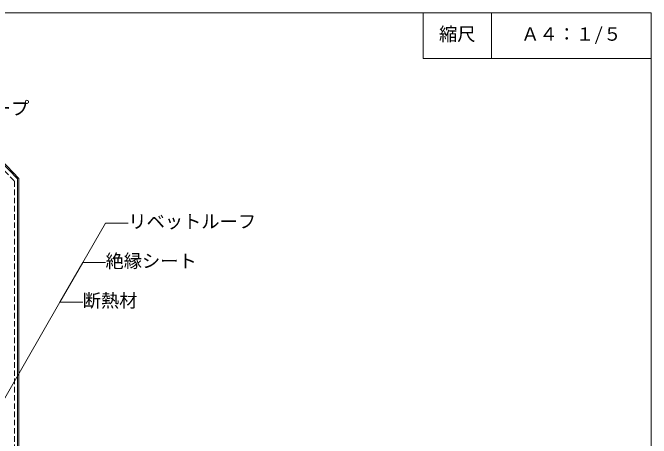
# Model space of a CAD drawing. Units: millimetres, scale not verified. Extents: x -1731 to 675, y -471 to 460.
# Drawn here: x -24 to 675, y -6 to 460 of the extents above; entities that cross this region are included whole.
import ezdxf
from ezdxf.enums import TextEntityAlignment as Align

# ---------------------------------------------------------------- set-up
doc = ezdxf.new("R2010")
doc.units = ezdxf.units.MM
doc.header["$LTSCALE"] = 5
doc.linetypes.add('DASHED1', pattern=[1.8, 1.2, -0.6])
for name, color, linetype, lineweight in [('1-4_リベットルーフ', 6, 'Continuous', 18), ('1-8_下地など', 7, 'Continuous', 18), ('E-E', 7, 'Continuous', 18), ('F-F', 7, 'Continuous', 18)]:
    doc.layers.add(name, color=color, linetype=linetype, lineweight=lineweight)
doc.styles.add('ＭＳ ゴシック', font='')
doc.styles.get('ＭＳ ゴシック').set_extended_font_data('MS Gothic')

msp = doc.modelspace()

# ---------------------------------------------------------------- linework, layer by layer
at = {"layer": '1-4_リベットルーフ'}
for p, q in [((-37.772, 297.461), (-19.364, 278.17)), ((-37.102, 298.931), (-17.864, 278.771)), ((-19.364, 278.17), (-19.364, -166.34)), ((-17.864, 278.771), (-17.864, -166.275))]:
    msp.add_line(p, q, dxfattribs=at)
at = {"layer": '1-8_下地など', "linetype": 'DASHED1'}
msp.add_lwpolyline([(-250.269, 303.415), (-39.56, 293.541), (-22.364, 275.52), (-22.364, -187.704), (351.905, -187.704)], dxfattribs=at)
at = {"layer": 'E-E'}
for p, q in [((52.217, 186.588), (77.217, 229.889)), ((77.217, 229.889), (102.217, 229.889)), ((27.217, 143.287), (52.217, 186.588)), ((52.217, 186.588), (77.217, 186.588))]:
    msp.add_line(p, q, dxfattribs=at)
msp.add_lwpolyline([(-47.783, 13.383), (27.217, 143.287), (52.217, 143.287)], dxfattribs=at)
at = {"layer": 'F-F'}
msp.add_line((500, 460), (500, 410), dxfattribs=at)
for points in [[(-675, 460), (675, 460), (675, -440), (-675, -440)], [(425, 460), (425, 410), (675, 410)]]:
    msp.add_lwpolyline(points, dxfattribs=at)

# ---------------------------------------------------------------- texts
at = {"layer": 'E-E', "style": 'ＭＳ ゴシック'}
for s, p in [('縮尺', (442.5, 425)), ('Ａ４：１/５', (532.5, 425)), ('ＡＹブチルテープ', (-166.244, 343.741)), ('リベットルーフ', (102.217, 219.889)), ('絶縁シート', (77.217, 176.588)), ('断熱材', (52.217, 133.287))]:
    msp.add_text(s, height=14.66, dxfattribs=at).set_placement(p, align=Align.BOTTOM_LEFT)

doc.saveas('drawing.dxf')
